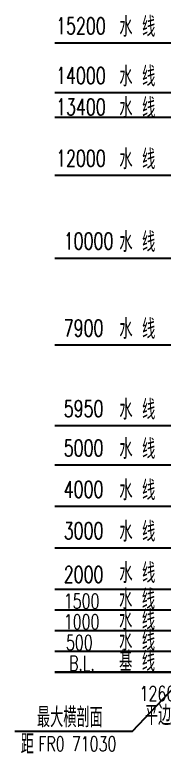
# Model space of a CAD drawing. Header units: millimetres. Extents: x 20870 to 139786, y -130946 to -46846.
# Drawn here: x 119160 to 122780, y -110791 to -92947 of the extents above; entities that cross this region are included whole.
import ezdxf
from ezdxf.enums import TextEntityAlignment as Align

# ---------------------------------------------------------------- set-up
doc = ezdxf.new("R2010")
doc.units = ezdxf.units.MM
doc.header["$LTSCALE"] = 81.4636
doc.layers.add('A7', color=9, linetype='Continuous')
doc.layers.add('INI', color=4, linetype='Continuous')
doc.styles.add('ROMANT', font='romans.shx', dxfattribs={"width": 0.8, "height": 4, "bigfont": 'hzdx.shx'})

msp = doc.modelspace()

# ---------------------------------------------------------------- linework, layer by layer
at = {"linetype": 'Continuous', "ltscale": 81.4636}
msp.add_lwpolyline([(124080.11, -108086.14), (122000.08, -110266.98), (119160.46, -110266.98)], dxfattribs=at)
at = {"layer": 'A7', "linetype": 'Continuous'}
for p, q in [((123009.02, -93632.75), (120133.63, -93632.75)), ((123009.02, -94832.75), (120133.63, -94832.75)), ((123009.02, -95432.75), (120133.63, -95432.75)), ((123009.02, -96832.75), (120133.63, -96832.75)), ((123009.02, -98832.58), (120133.63, -98832.75)), ((123009.02, -100932.75), (120133.63, -100932.75)), ((123009.02, -102882.75), (120133.63, -102882.75)), ((123009.02, -103832.75), (120133.63, -103832.75)), ((123009.02, -104832.75), (120133.63, -104832.75)), ((123009.02, -105832.75), (120133.63, -105832.75)), ((123191.2, -106832.75), (120133.63, -106832.75)), ((123430.36, -107332.75), (120133.63, -107332.75)), ((123811.23, -107832.75), (120133.63, -107832.75)), ((124426.49, -108332.75), (120133.63, -108332.75)), ((123109.02, -108832.43), (120133.63, -108832.43)), ((120133.63, -108832.75), (135609.02, -108832.75))]:
    msp.add_line(p, q, dxfattribs=at)

# ---------------------------------------------------------------- texts
at = {"layer": 'INI', "style": 'ROMANT', "width": 0.7}
for s, p in [('水 线', (121693.26, -93237.92)), ('水 线', (121693.26, -94437.92)), ('水 线', (121693.26, -95196.92)), ('水 线', (121693.26, -96437.92)), ('水 线', (121693.26, -98437.92)), ('水 线', (121693.26, -100537.92)), ('水 线', (121693.26, -102487.92)), ('水 线', (121693.26, -103437.92)), ('水 线', (121693.26, -104437.92)), ('水 线', (121693.26, -105437.92)), ('水 线', (121693.26, -106437.92)), ('水 线', (121687.72, -107070.68)), ('水 线', (121687.72, -107570.68)), ('水 线', (121687.72, -108070.68)), ('基 线', (121687.72, -108570.68)), ('最大横剖面', (119697.01, -109923.96)), ('平边线', (122310.06, -109873.14)), ('距', (119307.38, -110573.86))]:
    msp.add_text(s, height=480, dxfattribs=at).set_placement(p, align=Align.MIDDLE_LEFT)
for s, height, p in [('15200', 400, (120162.08, -93415.61)), ('14000', 400, (120162.08, -94615.61)), ('13400', 400, (120162.08, -95374.61)), ('12000', 400, (120162.08, -96615.61)), ('10000', 400, (120347.04, -98615.61)), ('7900', 400, (120347.04, -100717.21)), ('5950', 400, (120347.04, -102665.61)), ('5000', 400, (120347.04, -103615.61)), ('4000', 400, (120347.04, -104617.21)), ('3000', 400, (120347.04, -105615.61)), ('2000', 400, (120347.04, -106671.95)), ('1500', 360, (120347.04, -107296.17)), ('1000', 360, (120347.04, -107796.17)), ('500', 360, (120399.02, -108297.77)), ('B.L.', 360, (120473.58, -108797.77)), ('FR0 71030', 360, (119731.15, -110743.11))]:
    msp.add_text(s, height=height, dxfattribs=at).set_placement(p)
msp.add_text('12600', height=360, dxfattribs=at).set_placement((122722.51, -109348.62), align=Align.MIDDLE)

doc.saveas('drawing.dxf')
